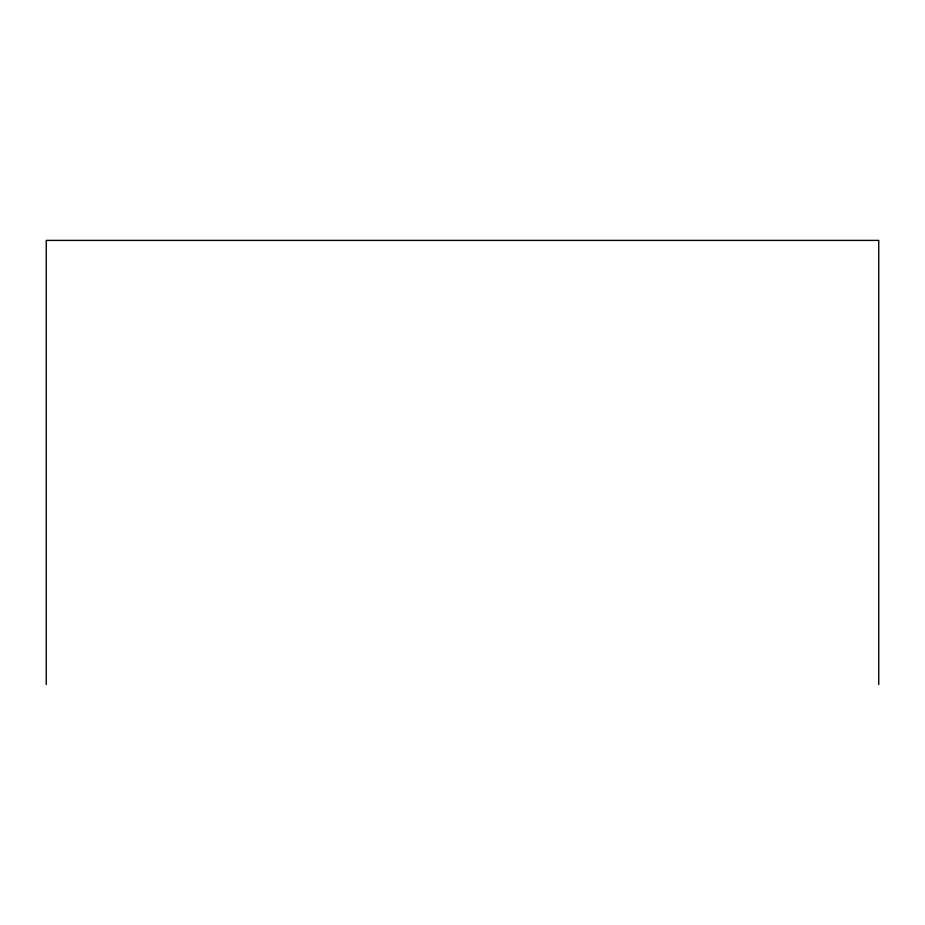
<?xml version="1.0" encoding="UTF-8"?>
<svg xmlns="http://www.w3.org/2000/svg" width="925" height="925" viewBox="0 0 925 925"><rect width="100%" height="100%" fill="white"/><g stroke="black" fill="none" stroke-linecap="round" stroke-linejoin="round"><path stroke-width="1.39" d="M878.75 684.593L878.75 240.407L46.25 240.407L46.25 684.593"/></g></svg>
